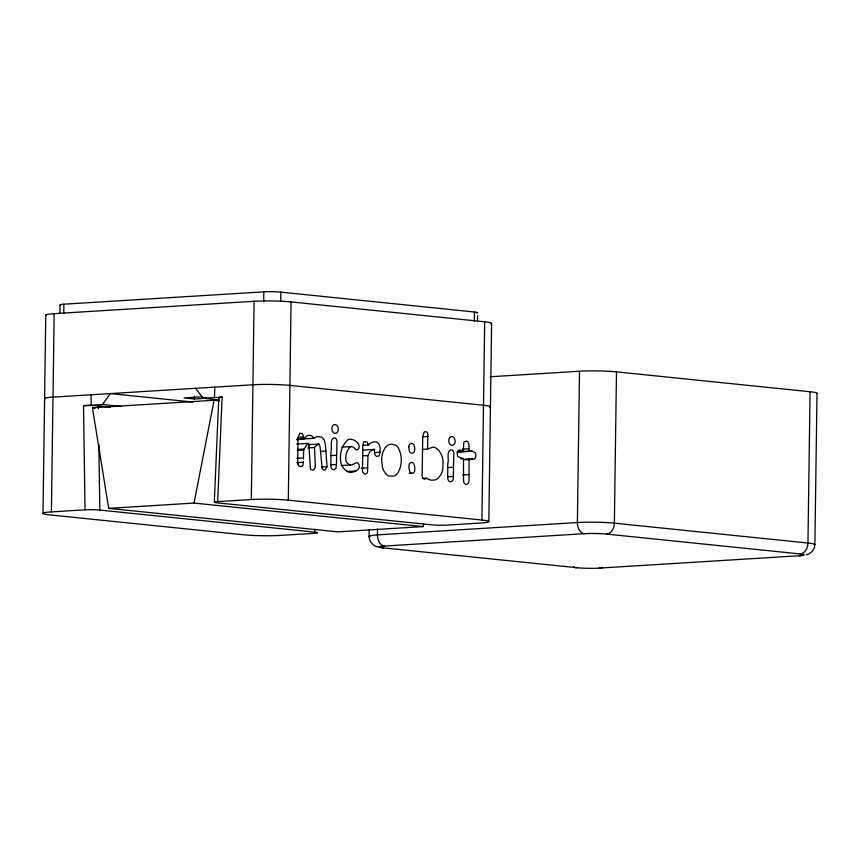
<?xml version="1.0" encoding="UTF-8"?>
<svg xmlns="http://www.w3.org/2000/svg" width="860" height="860" viewBox="0 0 860 860"><rect width="100%" height="100%" fill="white"/><g stroke="black" fill="none" stroke-linecap="round" stroke-linejoin="round"><path stroke-width="1.29" d="M336.464 464.475L336.98 441.008A3.44 2.322 86.5 0 0 336.754 440.083L336.4 439.331A4.042 2.741 86.5 0 0 335.411 438.235L335.12 438.073A4.805 3.257 86.5 0 0 334.035 437.826C329.251 439.922 332.325 447.103 331.014 451.177A71.896 48.687 86.5 0 0 330.896 454.617L330.928 466.389A3.569 2.419 86.5 0 0 331.003 466.915A3.698 2.505 86.5 0 0 331.691 468.56L331.938 468.883A3.945 2.677 86.5 0 0 332.809 469.56A4.956 3.354 86.5 0 0 333.938 469.796L335.959 468.356L336.464 464.475L331.186 464.798M447.748 475.171L447.781 478.375A3.569 2.419 86.5 0 0 447.866 478.902A3.698 2.505 86.5 0 0 448.544 480.546L448.791 480.869A3.945 2.677 86.5 0 0 449.673 481.546A4.956 3.354 86.5 0 0 450.79 481.783L452.51 480.826L453.274 478.784L453.833 452.994A3.44 2.322 86.5 0 0 453.607 452.07L453.252 451.317A4.042 2.741 86.5 0 0 452.263 450.221L451.984 450.06A4.805 3.257 86.5 0 0 450.887 449.812C446.114 451.909 449.189 459.089 447.866 463.164A71.896 48.687 86.5 0 0 447.748 466.604L447.748 474.344M368.155 445.136A19.049 12.9 86.5 0 1 376.347 441.9C381.238 444.061 380.593 451.253 379.152 455.542A3.193 2.161 86.5 0 1 378.54 456.176C374.562 457.939 374.057 451.79 374.562 449.371L371.552 450.489A11.524 7.804 86.5 0 0 369.52 452.5L367.973 455.553L367.489 472.151A3.644 2.472 86.5 0 1 367.016 473.086L365.898 473.967A4.644 3.15 86.5 0 1 364.586 474.021L362.737 472.108A3.612 2.451 86.5 0 1 362.479 471.215L362.802 445.953L363.511 442.362A3.214 2.182 86.5 0 1 364.167 441.685L366.854 441.975A3.139 2.128 86.5 0 1 367.478 442.75L368.112 445.061L362.769 445.383M463.712 459.358L469.055 459.036L469.012 480.751A8.751 5.923 86.5 0 1 468.678 482.17L468.098 483.385A3.999 2.709 86.5 0 1 465.152 484.029L464.271 483.18A3.322 2.247 86.5 0 1 463.755 482.191L463.486 477.988A24.435 16.544 86.5 0 0 463.54 476.902L463.486 458.638L458.014 456.692A3.021 2.042 86.5 0 1 457.477 455.628L457.23 453.768A3.956 2.677 86.5 0 1 459.294 449.963L463.454 450.683L463.433 448.952M457.058 451.876L469.044 451.135L468.99 445.286A7.579 5.138 86.5 0 0 468.517 443.265L468.087 442.341A3.655 2.472 86.5 0 0 466.733 441.115L464.411 441.664A3.376 2.29 86.5 0 0 463.809 442.545L463.422 448.608M43 513.28L45.773 315.029M317.394 532.867A10.47 0.86 0.8 0 1 314.137 533.329L280.51 535.404A26.176 2.15 0.8 0 1 243.52 534.769L49.923 514.914A26.176 2.15 0.8 0 1 51.396 511.904L54.159 313.663L254.087 301.29A26.176 2.15 0.8 0 1 291.078 301.925L484.674 321.78A26.176 2.15 0.8 0 1 490.834 323.844M59.931 312.664L60.039 304.838M63.769 313.341L63.898 304.204L263.826 291.841A12.04 0.989 0.8 0 1 280.844 292.131L474.43 311.997A12.04 0.989 0.8 0 1 476.913 313.029M206.325 398.244L194.36 398.986L194.403 396.374M214.43 502.079A10.47 0.86 0.8 0 1 217.688 501.616L251.324 499.542L254.087 301.29M263.687 301.623L263.826 291.841M280.715 301.269L280.844 292.131M484.674 321.78L481.901 520.031L288.304 500.176L291.078 301.925M369.058 536.274L369.155 529.642M377.529 528.986L377.454 534.899A10.47 7.095 86.5 0 0 384.409 546.068A15.706 1.29 0.8 0 0 383.528 547.874A10.47 7.654 -84.1 0 1 379.346 546.433M422.206 449.371L427.538 449.049L427.796 436.353M474.312 321.124L474.43 311.997M477.515 320.576L477.579 315.351M488.824 521.665L491.597 323.425M579.489 371.24L577.383 522.536A10.47 7.095 86.5 0 0 584.338 533.694A15.706 1.29 0.8 0 1 606.526 534.082L800.122 553.937A10.47 7.654 -84.1 0 0 807.959 543.025L810.077 391.73L616.48 371.875A26.176 2.15 0.8 0 0 579.489 371.24L490.189 376.766M616.48 371.875L614.362 523.17A10.47 7.654 -84.1 0 1 606.526 534.082M817 393.375L814.882 544.659C814.689 549.465 811.034 553.808 806.357 554.829M296.55 439.395L313.9 438.32L315.867 437.116A17.082 11.567 86.5 0 1 317.566 436.579L321.554 437.063L323.854 439.589A10.976 7.439 86.5 0 1 324.714 441.631L325.198 443.674A47.3 32.024 86.5 0 1 325.435 445.781L327.036 466.743L325.231 469.904A4.311 2.924 86.5 0 1 323.994 470.022L323.188 469.657A3.762 2.548 86.5 0 1 322.177 468.421L320.038 446.791A10.836 7.342 86.5 0 0 319.898 445.974L318.533 444.082A8.191 5.547 86.5 0 0 317.695 444.534L315.953 445.813A10.46 7.084 86.5 0 0 314.502 447.522L315.265 465.647A8.224 5.568 86.5 0 1 315.136 467.797L313.728 469.861A4.73 3.204 86.5 0 1 312.373 470.173L311.062 469.538A3.537 2.387 86.5 0 1 310.417 468.646L308.998 446.77M303.451 458.455L303.44 459.003M303.354 461.734L303.075 464.701A2.87 1.946 86.5 0 1 302.645 465.604L302.193 466.066M214.419 397.567L214.86 387.118M214.312 502.208L218.762 397.728M217.688 501.616L222.117 397.094L203.186 398.266L195.639 388.312M298.065 464.045L297.969 463.54A11.212 7.6 86.5 0 1 297.743 461.347A35.153 23.8 86.5 0 1 297.721 459.444L297.947 438.643A13.706 9.277 86.5 0 1 298.269 436.676L299.893 433.182L302.258 433.633A4.795 3.246 86.5 0 1 303 434.59L303.526 438.331A4.655 3.15 86.5 0 0 303.494 438.944L296.883 439.696M303.601 437.267L298.323 437.02M214.086 400.255L92.439 407.78L108.682 508.357L194.037 503.079L214.086 400.255L219.407 400.803M108.682 508.357L337.797 531.867L423.152 526.578L423.668 523.944M303.634 450.081A4.085 2.773 86.5 0 1 304.01 449.253C305.02 447.813 307.568 442.524 308.88 444.136A5.902 3.999 86.5 0 1 308.966 445.308L308.987 446.157M303.558 439.277L303.784 438.955A19.64 13.298 86.5 0 1 305.472 436.977L308.17 435.214L310.696 435.44A9.998 6.772 86.5 0 1 312.771 436.88L313.9 438.32M51.396 511.904L85.032 509.819L83.517 405.673L102.447 404.501L110.284 393.59L192.866 402.061M449.791 437.589L449.21 438.535A4.139 2.806 86.5 0 0 449.156 442.814L449.715 443.878A4.859 3.289 86.5 0 0 454.134 444.319L454.704 443.362A4.139 2.806 86.5 0 0 454.757 439.084L454.209 438.03A4.859 3.289 86.5 0 0 449.791 437.6M427.538 449.049L432.945 447.146A13.738 9.299 86.5 0 1 435.418 447.727L438.955 450.425L441.492 454.757M341.829 447.082L351.869 446.684A30.035 20.339 86.5 0 1 352.385 446.834L352.998 447.071A5.934 4.021 86.5 0 1 354.535 448.275L356.341 449.812A3.322 2.247 86.5 0 0 357.179 449.855A3.816 2.591 86.5 0 0 359.2 446.415C358.889 442.04 353.783 439.213 349.816 439.159A10.513 7.116 86.5 0 0 347.773 439.89C341.409 445.512 339.098 455.327 341.14 463.465A12.481 8.45 86.5 0 0 342.409 466.539L344.785 469.657L348.45 471.968A19.404 13.147 86.5 0 0 350.794 472.516L354.696 471.592A38.12 25.811 86.5 0 0 355.879 470.957L357.986 469.474A7.342 4.966 86.5 0 0 358.803 468.421L359.136 467.743A2.462 1.666 86.5 0 0 359.329 466.561L359.158 465.357A4.225 2.86 86.5 0 0 358.029 463.303L357.9 463.175A3.709 2.515 86.5 0 0 357.394 462.831L357.223 462.755A2.956 2 86.5 0 0 356.567 462.68L351.536 465.023A8.32 5.633 86.5 0 1 350.16 464.959L341.119 465.518M350.869 446.523L350.708 446.544A3.547 2.408 86.5 0 0 349.891 446.867L347.59 450.328A25.596 17.329 86.5 0 0 346.505 453.177L345.645 457.24L345.935 460.648A5.644 3.827 86.5 0 0 346.655 462.368L349.192 464.647A10.352 7.009 86.5 0 0 350.16 464.959M202.659 396.783L184.061 397.933L194.36 398.986M296.571 444.093L308.611 443.341M422.475 436.805L427.775 436.482M308.256 444.706L318.974 444.05M307.805 447.942L314.513 447.533M297.571 449.436L304.128 449.027M297.098 450.5L303.655 450.092L303.462 457.907L296.872 458.315M320.619 451.349L325.875 451.027M362.522 450.113L374.562 449.371M374.627 452.575L379.98 452.242M331.208 455.585L336.464 455.252M462.465 449.124L469.119 448.705M362.716 455.875L367.973 455.553M458.122 451.005L463.454 450.683M457.574 452.134L472.226 451.221L475.053 452.586A2.827 1.913 86.5 0 1 475.429 453.274L475.773 454.671A4.827 3.268 86.5 0 1 475.784 456.176L475.698 456.735A3.601 2.44 86.5 0 1 475.472 457.509M296.732 462.68L303.333 462.271M321.758 467.066L327.036 466.743M460.81 458.799L463.486 458.638M463.938 459.648L472.978 459.283A4.074 2.763 86.5 0 0 475.515 457.552M466.292 459.702L472.978 459.283M361.211 468.173L367.811 467.765M346.623 471.527L355.879 470.957M448.06 467.571L453.317 467.238M409.199 473.419L411.843 473.258A4.848 3.279 86.5 0 0 413.219 472.978A3.827 2.591 86.5 0 0 414.531 471.28L414.789 468.947A12.932 8.761 86.5 0 0 414.66 466.84A8.761 5.934 86.5 0 0 414.541 466.023L413.692 463.68A3.504 2.376 86.5 0 0 413.026 462.949L412.821 462.809A4.752 3.214 86.5 0 0 409.769 463.325A3.58 2.419 86.5 0 0 409.209 464.196L408.844 468.001L409.887 471.989A3.59 2.429 86.5 0 0 410.714 472.86L411.843 473.258M462.615 474.956L469.205 474.548M422.539 478.45L426.506 478.203A21.736 14.717 86.5 0 0 431.86 480.213L435.052 479.912A15.34 10.395 86.5 0 0 438.406 477.891L440.771 474.838A15.921 10.782 86.5 0 0 442.814 469.194L443.061 460.917A17.082 11.567 86.5 0 0 441.492 454.757M448.038 476.795L453.317 476.462M384.409 546.068L584.338 533.694M383.528 547.874L577.125 567.729A15.706 1.29 0.8 0 0 599.312 568.105L799.241 555.743A10.47 7.095 86.5 0 0 803.154 554.442M203.186 398.266L219.171 399.911M102.447 404.501L121.099 406.414M83.517 405.673A10.47 0.86 0.8 0 1 98.319 405.92L110.327 407.156M92.439 407.78L95.105 408.048M194.037 503.079L423.152 526.578M85.032 509.819A10.47 0.86 0.8 0 1 99.825 510.077L314.738 532.125A10.47 0.86 0.8 0 1 317.394 532.609M378.4 547.024C373.208 546.519 369.252 541.574 369.09 536.5M314.695 529.448L314.738 532.125M98.309 405.92L98.352 408.586M98.879 444.642L99.825 510.077M91.052 394.772L91.214 405.189M810.077 391.73A26.176 2.15 0.8 0 1 816.753 393.59M814.119 545.089A26.176 2.15 0.8 0 0 807.959 543.025L614.362 523.17A26.176 2.15 0.8 0 0 577.383 522.536L377.454 534.899A26.176 2.15 0.8 0 0 369.972 536.941M800.122 553.937A15.706 1.29 0.8 0 1 799.241 555.743M577.125 567.729A10.47 7.654 -84.1 0 1 573.609 566.783M602.591 567.278A10.47 7.095 86.5 0 1 599.312 568.105M60.458 305.149A12.04 0.989 0.8 0 1 63.898 304.204M46.107 315.48A26.176 2.15 0.8 0 1 54.159 313.663M481.901 520.031A26.176 2.15 0.8 0 1 480.439 523.041L446.802 525.116A10.47 0.86 0.8 0 1 432 524.869L217.096 502.82A10.47 0.86 0.8 0 1 214.441 502.337M251.324 499.542A26.176 2.15 0.8 0 1 288.304 500.176M219.182 397.933A10.47 0.86 0.8 0 1 218.892 397.825M218.892 397.535A10.47 0.86 0.8 0 1 222.117 397.094M469.055 459.036A19.694 13.341 86.5 0 1 471.968 459.143M469.044 451.135A25.177 17.049 86.5 0 1 472.226 451.231M426.506 478.203A3.698 2.505 86.5 0 1 425.657 478.934L425.034 479.117A4.106 2.773 86.5 0 1 423.464 478.601L422.926 478.031A3.558 2.408 86.5 0 1 422.195 476.365A4.01 2.709 86.5 0 1 422.088 475.44L422.131 473.806A28.068 19.006 86.5 0 0 422.163 473.15L422.722 437.837A13.351 9.041 86.5 0 1 422.787 436.493L424.13 432.257A3.547 2.397 86.5 0 1 425.023 431.656L426.882 432.032A2.655 1.795 86.5 0 1 427.527 432.967L427.85 434.397A8.32 5.633 86.5 0 1 427.785 436.353M302.118 465.916A4.268 2.892 86.5 0 1 297.904 464.163M489.662 407.317A26.176 2.15 0.8 0 0 483.503 405.254L289.906 385.398A26.176 2.15 0.8 0 0 252.926 384.764L52.997 397.127A26.176 2.15 0.8 0 0 44.946 398.954M408.833 446.845L409.199 450.661A3.096 2.096 86.5 0 0 409.543 451.532L410.037 452.263A3.537 2.397 86.5 0 0 410.844 452.908L411.8 453.156A4.816 3.268 86.5 0 0 412.972 452.973L413.95 452.156A3.558 2.408 86.5 0 0 414.584 450.758L414.735 448.769A9.288 6.289 86.5 0 0 414.606 447.275L413.832 444.727L412.381 443.513A5.074 3.44 86.5 0 0 410.962 443.448L409.489 444.512A3.268 2.215 86.5 0 0 409.016 445.544L408.833 446.845M381.625 459.885L382.453 467.346A13.943 9.438 86.5 0 0 383.775 470.753L385.237 473.075A13.104 8.88 86.5 0 0 388.827 475.978L394.149 476.075A13.147 8.901 86.5 0 0 396.815 474.225C402.534 466.797 402.609 455.435 397.987 447.447A11.072 7.493 86.5 0 0 395.45 445.071L392.149 444.136L389.085 444.642A13.996 9.471 86.5 0 0 385.968 446.845L384.807 448.372A18.114 12.266 86.5 0 0 381.657 459.132L381.625 459.885M332.519 426.205L332.358 426.549A4.139 2.806 86.5 0 0 332.304 430.828L332.852 431.892A4.859 3.289 86.5 0 0 337.27 432.322L337.851 431.376A4.139 2.806 86.5 0 0 337.905 427.097L337.346 426.044A4.859 3.289 86.5 0 0 332.927 425.603L332.519 426.205"/></g></svg>
